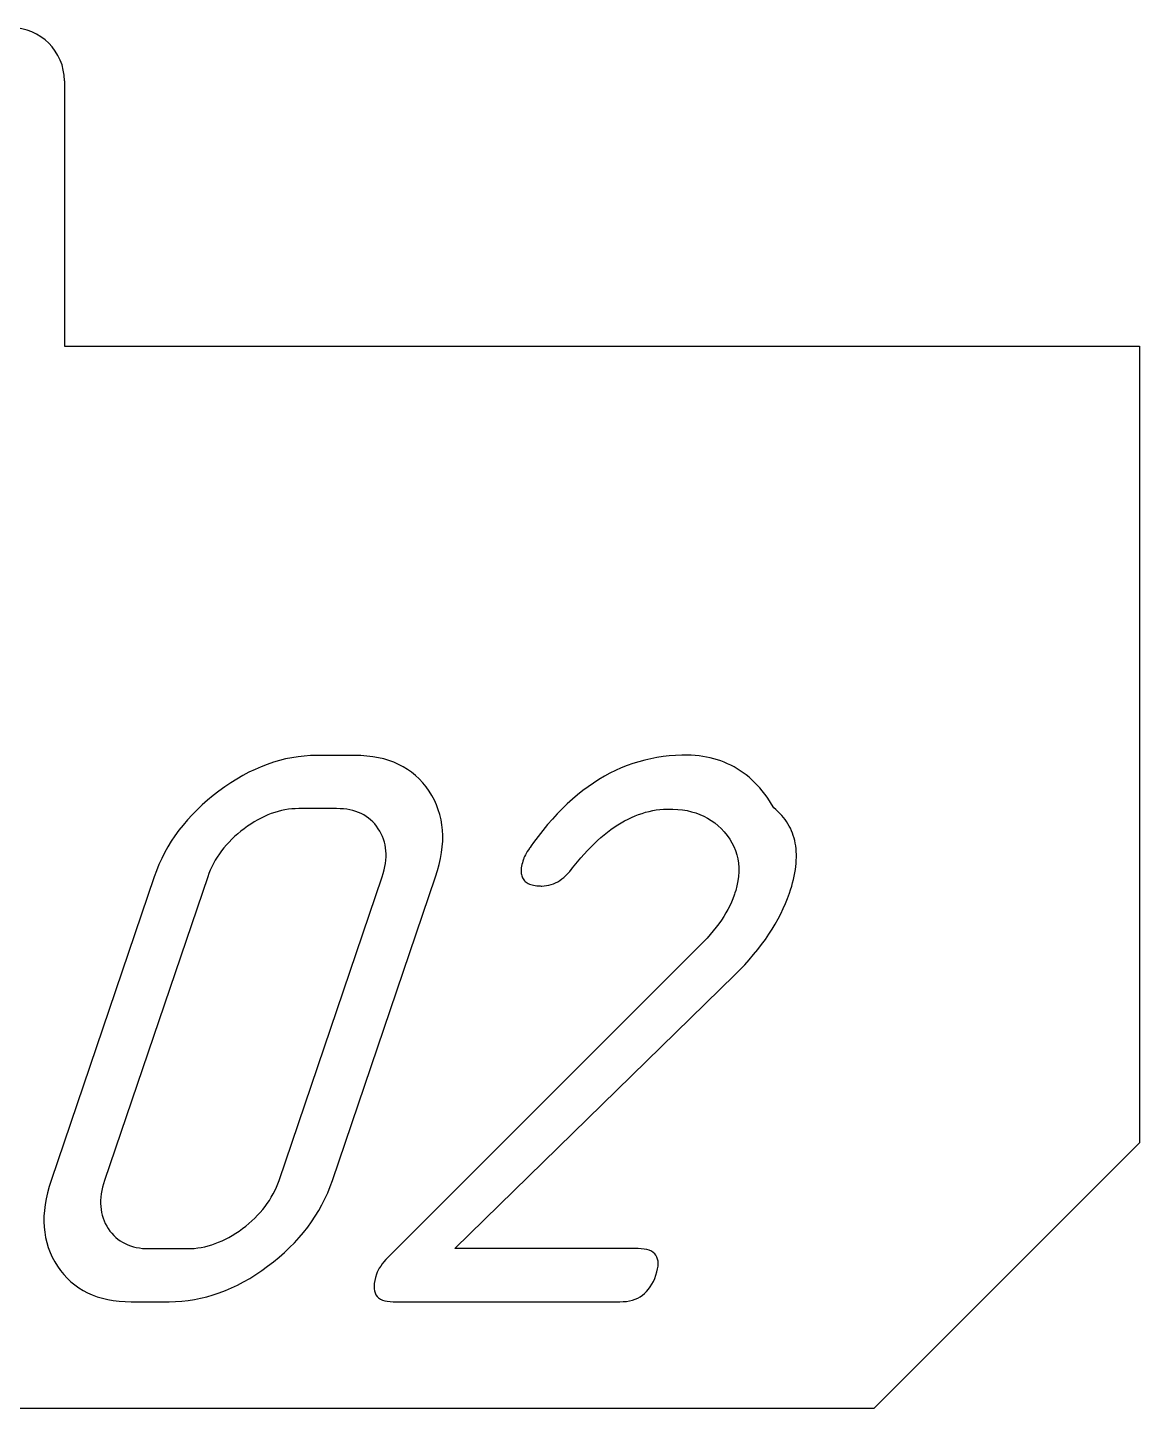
# Model space of a CAD drawing. Extents: x 14 to 1461, y -733 to -10.
# Drawn here: x 844.82 to 865.77, y -46.18 to -20.18 of the extents above; entities that cross this region are included whole.
import ezdxf

# ---------------------------------------------------------------- set-up
doc = ezdxf.new("R2010")
doc.units = 0

msp = doc.modelspace()

# ---------------------------------------------------------------- linework, layer by layer
at = {"layer": 'Cut', "color": 0}
for p, q in [((845.515309, -21.177653), (845.515309, -26.177643)), ((845.515309, -26.177643), (865.765268, -26.177643)), ((865.765268, -26.177643), (865.765268, -41.177613)), ((865.765268, -41.177613), (860.765278, -46.177603)), ((860.765278, -46.177603), (825.515349, -46.177603))]:
    msp.add_line(p, q, dxfattribs=at)
msp.add_arc((844.515311, -21.177653), 0.999998, 0, 90, dxfattribs=at)
at = {"layer": 'Mark', "color": 0}
for p, q in [((849.335931, -34.051563), (849.220903, -34.096046)), ((849.451337, -34.012313), (849.335931, -34.051563)), ((849.567122, -33.978297), (849.451337, -34.012313)), ((849.683286, -33.949514), (849.567122, -33.978297)), ((849.799828, -33.925964), (849.683286, -33.949514)), ((849.91675, -33.907647), (849.799828, -33.925964)), ((850.03405, -33.894564), (849.91675, -33.907647)), ((850.151729, -33.886714), (850.03405, -33.894564)), ((850.269788, -33.884097), (850.151729, -33.886714)), ((850.984072, -33.884097), (850.269788, -33.884097)), ((851.101538, -33.886708), (850.984072, -33.884097)), ((851.215015, -33.89454), (851.101538, -33.886708)), ((851.324503, -33.907594), (851.215015, -33.89454)), ((851.430001, -33.925869), (851.324503, -33.907594)), ((851.531509, -33.949366), (851.430001, -33.925869)), ((851.629028, -33.978085), (851.531509, -33.949366)), ((851.722558, -34.012025), (851.629028, -33.978085)), ((851.812098, -34.051187), (851.722558, -34.012025)), ((851.897648, -34.09557), (851.812098, -34.051187)), ((856.224059, -34.035831), (856.114212, -34.075141)), ((856.33516, -34.000861), (856.224059, -34.035831)), ((856.447513, -33.970233), (856.33516, -34.000861)), ((856.56112, -33.943945), (856.447513, -33.970233)), ((856.67598, -33.921999), (856.56112, -33.943945)), ((856.792092, -33.904394), (856.67598, -33.921999)), ((856.909458, -33.89113), (856.792092, -33.904394)), ((857.028077, -33.882206), (856.909458, -33.89113)), ((857.147949, -33.877624), (857.028077, -33.882206)), ((857.208355, -33.876961), (857.147949, -33.877624)), ((857.215619, -33.876954), (857.208355, -33.876961)), ((857.220409, -33.87696), (857.215619, -33.876954)), ((857.229974, -33.877001), (857.220409, -33.87696)), ((857.249045, -33.877197), (857.229974, -33.877001)), ((857.324526, -33.879515), (857.249045, -33.877197)), ((857.398724, -33.884287), (857.324526, -33.879515)), ((857.47164, -33.891513), (857.398724, -33.884287)), ((857.543273, -33.901194), (857.47164, -33.891513)), ((857.613624, -33.913329), (857.543273, -33.901194)), ((857.682692, -33.927918), (857.613624, -33.913329)), ((857.750477, -33.944961), (857.682692, -33.927918)), ((857.81698, -33.964459), (857.750477, -33.944961)), ((857.8822, -33.986411), (857.81698, -33.964459)), ((857.946138, -34.010818), (857.8822, -33.986411)), ((858.008793, -34.037678), (857.946138, -34.010818)), ((858.070166, -34.066993), (858.008793, -34.037678)), ((848.878095, -34.260896), (848.764583, -34.326312)), ((848.991985, -34.200713), (848.878095, -34.260896)), ((849.106255, -34.145763), (848.991985, -34.200713)), ((849.220903, -34.096046), (849.106255, -34.145763)), ((851.979209, -34.145174), (851.897648, -34.09557)), ((852.05678, -34.200001), (851.979209, -34.145174)), ((852.130362, -34.260048), (852.05678, -34.200001)), ((852.199954, -34.325318), (852.130362, -34.260048)), ((855.687353, -34.275793), (855.58377, -34.336809)), ((855.792188, -34.219119), (855.687353, -34.275793)), ((855.898276, -34.166785), (855.792188, -34.219119)), ((856.005617, -34.118793), (855.898276, -34.166785)), ((856.114212, -34.075141), (856.005617, -34.118793)), ((858.130256, -34.098762), (858.070166, -34.066993)), ((858.189063, -34.132985), (858.130256, -34.098762)), ((858.246588, -34.169663), (858.189063, -34.132985)), ((858.30283, -34.208795), (858.246588, -34.169663)), ((858.357789, -34.250381), (858.30283, -34.208795)), ((858.411466, -34.294421), (858.357789, -34.250381)), ((858.463861, -34.340916), (858.411466, -34.294421)), ((848.42632, -34.553962), (848.316384, -34.638773)), ((848.538696, -34.472845), (848.42632, -34.553962)), ((848.65145, -34.396962), (848.538696, -34.472845)), ((848.764583, -34.326312), (848.65145, -34.396962)), ((852.265557, -34.395809), (852.199954, -34.325318)), ((852.327171, -34.471521), (852.265557, -34.395809)), ((852.384794, -34.552455), (852.327171, -34.471521)), ((852.437425, -34.637096), (852.384794, -34.552455)), ((855.280542, -34.545902), (855.181973, -34.624282)), ((855.380365, -34.471863), (855.280542, -34.545902)), ((855.481441, -34.402165), (855.380365, -34.471863)), ((855.58377, -34.336809), (855.481441, -34.402165)), ((858.514973, -34.389865), (858.463861, -34.340916)), ((858.564802, -34.441268), (858.514973, -34.389865)), ((858.613349, -34.495125), (858.564802, -34.441268)), ((858.660613, -34.551437), (858.613349, -34.495125)), ((858.706594, -34.610203), (858.660613, -34.551437)), ((848.110011, -34.814868), (848.013573, -34.906151)), ((848.210948, -34.725742), (848.110011, -34.814868)), ((848.316384, -34.638773), (848.210948, -34.725742)), ((852.484059, -34.72393), (852.437425, -34.637096)), ((852.524696, -34.812955), (852.484059, -34.72393)), ((852.559337, -34.904174), (852.524696, -34.812955)), ((854.988592, -34.794064), (854.893781, -34.885467)), ((855.084656, -34.707002), (854.988592, -34.794064)), ((855.181973, -34.624282), (855.084656, -34.707002)), ((858.751293, -34.671423), (858.706594, -34.610203)), ((858.79471, -34.735098), (858.751293, -34.671423)), ((858.836843, -34.801226), (858.79471, -34.735098)), ((858.877694, -34.869809), (858.836843, -34.801226)), ((847.834198, -35.095189), (847.751259, -35.192944)), ((847.921636, -34.999592), (847.834198, -35.095189)), ((848.013573, -34.906151), (847.921636, -34.999592)), ((849.156341, -35.097324), (849.092509, -35.134342)), ((849.220271, -35.063266), (849.156341, -35.097324)), ((849.284298, -35.03217), (849.220271, -35.063266)), ((849.348424, -35.004036), (849.284298, -35.03217)), ((849.412646, -34.978863), (849.348424, -35.004036)), ((849.476967, -34.956652), (849.412646, -34.978863)), ((849.541385, -34.937402), (849.476967, -34.956652)), ((849.605901, -34.921114), (849.541385, -34.937402)), ((849.670514, -34.907787), (849.605901, -34.921114)), ((849.735225, -34.897422), (849.670514, -34.907787)), ((849.800034, -34.890018), (849.735225, -34.897422)), ((849.86494, -34.885576), (849.800034, -34.890018)), ((849.929944, -34.884095), (849.86494, -34.885576)), ((850.644229, -34.884095), (849.929944, -34.884095)), ((850.709479, -34.885571), (850.644229, -34.884095)), ((850.772558, -34.889999), (850.709479, -34.885571)), ((850.833464, -34.897379), (850.772558, -34.889999)), ((850.892198, -34.90771), (850.833464, -34.897379)), ((850.948761, -34.920994), (850.892198, -34.90771)), ((851.003151, -34.93723), (850.948761, -34.920994)), ((851.05537, -34.956417), (851.003151, -34.93723)), ((851.105416, -34.978556), (851.05537, -34.956417)), ((851.153291, -35.003648), (851.105416, -34.978556)), ((851.198994, -35.031691), (851.153291, -35.003648)), ((851.242524, -35.062686), (851.198994, -35.031691)), ((851.283883, -35.096633), (851.242524, -35.062686)), ((851.32307, -35.133532), (851.283883, -35.096633)), ((852.587981, -34.997585), (852.559337, -34.904174)), ((852.610628, -35.093188), (852.587981, -34.997585)), ((852.627279, -35.190984), (852.610628, -35.093188)), ((854.707919, -35.081296), (854.616868, -35.185722)), ((854.800224, -34.981211), (854.707919, -35.081296)), ((854.893781, -34.885467), (854.800224, -34.981211)), ((856.068109, -35.114993), (856.133336, -35.081057)), ((856.133336, -35.081057), (856.198818, -35.049912)), ((856.198818, -35.049912), (856.264556, -35.021555)), ((856.264556, -35.021555), (856.330549, -34.995987)), ((856.330549, -34.995987), (856.396797, -34.973209)), ((856.396797, -34.973209), (856.463301, -34.95322)), ((856.463301, -34.95322), (856.53006, -34.93602)), ((856.53006, -34.93602), (856.597075, -34.921609)), ((856.597075, -34.921609), (856.664346, -34.909987)), ((856.664346, -34.909987), (856.731872, -34.901155)), ((856.731872, -34.901155), (856.799653, -34.895112)), ((856.799653, -34.895112), (856.86769, -34.891858)), ((856.86769, -34.891858), (856.901804, -34.891277)), ((856.901804, -34.891277), (856.910342, -34.89124)), ((856.910342, -34.89124), (856.917175, -34.891242)), ((856.917175, -34.891242), (856.929102, -34.891302)), ((856.929102, -34.891302), (856.976346, -34.892263)), ((856.976346, -34.892263), (857.068615, -34.897645)), ((857.068615, -34.897645), (857.157925, -34.907639)), ((857.157925, -34.907639), (857.244275, -34.922246)), ((857.244275, -34.922246), (857.327665, -34.941466)), ((857.327665, -34.941466), (857.408095, -34.965299)), ((857.408095, -34.965299), (857.485566, -34.993744)), ((857.485566, -34.993744), (857.560077, -35.026802)), ((857.560077, -35.026802), (857.631628, -35.064473)), ((857.631628, -35.064473), (857.70022, -35.106757)), ((858.918096, -34.90351), (858.877694, -34.869809)), ((858.95649, -34.938278), (858.918096, -34.90351)), ((858.992875, -34.974111), (858.95649, -34.938278)), ((859.027251, -35.01101), (858.992875, -34.974111)), ((859.059619, -35.048974), (859.027251, -35.01101)), ((859.089978, -35.088005), (859.059619, -35.048974)), ((859.118329, -35.128102), (859.089978, -35.088005)), ((847.67282, -35.292855), (847.598881, -35.394924)), ((847.751259, -35.192944), (847.67282, -35.292855)), ((848.839392, -35.311132), (848.779753, -35.360257)), ((848.901598, -35.263168), (848.839392, -35.311132)), ((848.965138, -35.217265), (848.901598, -35.263168)), ((849.028774, -35.174323), (848.965138, -35.217265)), ((849.092509, -35.134342), (849.028774, -35.174323)), ((851.360084, -35.173383), (851.32307, -35.133532)), ((851.394927, -35.216186), (851.360084, -35.173383)), ((851.427598, -35.26194), (851.394927, -35.216186)), ((851.457492, -35.309765), (851.427598, -35.26194)), ((851.484005, -35.358779), (851.457492, -35.309765)), ((851.507136, -35.408982), (851.484005, -35.358779)), ((852.637933, -35.290972), (852.627279, -35.190984)), ((852.64259, -35.393153), (852.637933, -35.290972)), ((854.527069, -35.294489), (854.438524, -35.407597)), ((854.616868, -35.185722), (854.527069, -35.294489)), ((855.682114, -35.377176), (855.745808, -35.326506)), ((855.745808, -35.326506), (855.809757, -35.278625)), ((855.809757, -35.278625), (855.873962, -35.233533)), ((855.873962, -35.233533), (855.938422, -35.19123)), ((855.938422, -35.19123), (856.003138, -35.151717)), ((856.003138, -35.151717), (856.068109, -35.114993)), ((857.70022, -35.106757), (857.765852, -35.153654)), ((857.765852, -35.153654), (857.828524, -35.205163)), ((857.828524, -35.205163), (857.888237, -35.261285)), ((857.888237, -35.261285), (857.94499, -35.32202)), ((857.94499, -35.32202), (857.998903, -35.387858)), ((859.144672, -35.169265), (859.118329, -35.128102)), ((859.169006, -35.211493), (859.144672, -35.169265)), ((859.191331, -35.254788), (859.169006, -35.211493)), ((859.211648, -35.299148), (859.191331, -35.254788)), ((859.229957, -35.344575), (859.211648, -35.299148)), ((859.246257, -35.391067), (859.229957, -35.344575)), ((847.464501, -35.605533), (847.40406, -35.714074)), ((847.529441, -35.49915), (847.464501, -35.605533)), ((847.598881, -35.394924), (847.529441, -35.49915)), ((848.566877, -35.568355), (848.520077, -35.62328)), ((848.616244, -35.51459), (848.566877, -35.568355)), ((848.668179, -35.461986), (848.616244, -35.51459)), ((848.722682, -35.410541), (848.668179, -35.461986)), ((848.779753, -35.360257), (848.722682, -35.410541)), ((851.526886, -35.460374), (851.507136, -35.408982)), ((851.543255, -35.512954), (851.526886, -35.460374)), ((851.556242, -35.566724), (851.543255, -35.512954)), ((851.565848, -35.621682), (851.556242, -35.566724)), ((852.620581, -35.71285), (852.633914, -35.604092)), ((852.633914, -35.604092), (852.64125, -35.497526)), ((852.64125, -35.497526), (852.64259, -35.393153)), ((854.286585, -35.615981), (854.275879, -35.631375)), ((854.308055, -35.585398), (854.286585, -35.615981)), ((854.351231, -35.525046), (854.308055, -35.585398)), ((854.438524, -35.407597), (854.351231, -35.525046)), ((855.367477, -35.672365), (855.429894, -35.607749)), ((855.429894, -35.607749), (855.492566, -35.545922)), ((855.492566, -35.545922), (855.555493, -35.486884)), ((855.555493, -35.486884), (855.618676, -35.430635)), ((855.618676, -35.430635), (855.682114, -35.377176)), ((857.998903, -35.387858), (858.047764, -35.456898)), ((858.047764, -35.456898), (858.090563, -35.527747)), ((858.090563, -35.527747), (858.127301, -35.600406)), ((858.127301, -35.600406), (858.157977, -35.674875)), ((859.260548, -35.438625), (859.246257, -35.391067)), ((859.272832, -35.48725), (859.260548, -35.438625)), ((859.283106, -35.53694), (859.272832, -35.48725)), ((859.291372, -35.587696), (859.283106, -35.53694)), ((859.29763, -35.639518), (859.291372, -35.587696)), ((847.348119, -35.824771), (847.296678, -35.937626)), ((847.40406, -35.714074), (847.348119, -35.824771)), ((848.358558, -35.85458), (848.324598, -35.915305)), ((848.395086, -35.795015), (848.358558, -35.85458)), ((848.434182, -35.736609), (848.395086, -35.795015)), ((848.475846, -35.679365), (848.434182, -35.736609)), ((848.520077, -35.62328), (848.475846, -35.679365)), ((851.563158, -35.914307), (851.570459, -35.853404)), ((851.572073, -35.677829), (851.565848, -35.621682)), ((851.570459, -35.853404), (851.574378, -35.793691)), ((851.574916, -35.735166), (851.572073, -35.677829)), ((851.574378, -35.793691), (851.574916, -35.735166)), ((852.575926, -35.936943), (852.601252, -35.8238)), ((852.601252, -35.8238), (852.620581, -35.71285)), ((854.151922, -35.871211), (854.14211, -35.904443)), ((854.157461, -35.854138), (854.151922, -35.871211)), ((854.158911, -35.849822), (854.157461, -35.854138)), ((854.159577, -35.847858), (854.158911, -35.849822)), ((854.160114, -35.846291), (854.159577, -35.847858)), ((854.162346, -35.839968), (854.160114, -35.846291)), ((854.172635, -35.813742), (854.162346, -35.839968)), ((854.1851, -35.786029), (854.172635, -35.813742)), ((854.199741, -35.756828), (854.1851, -35.786029)), ((854.216558, -35.72614), (854.199741, -35.756828)), ((854.235551, -35.693964), (854.216558, -35.72614)), ((854.256721, -35.6603), (854.235551, -35.693964)), ((854.268121, -35.642911), (854.256721, -35.6603)), ((854.274026, -35.634076), (854.268121, -35.642911)), ((854.274399, -35.633521), (854.274026, -35.634076)), ((854.274586, -35.633243), (854.274399, -35.633521)), ((854.275879, -35.631375), (854.274586, -35.633243)), ((855.181761, -35.882948), (855.243411, -35.809965)), ((855.243411, -35.809965), (855.305316, -35.73977)), ((855.305316, -35.73977), (855.367477, -35.672365)), ((858.157977, -35.674875), (858.182592, -35.751154)), ((858.182592, -35.751154), (858.201144, -35.829243)), ((858.201144, -35.829243), (858.213635, -35.909141)), ((859.301879, -35.692406), (859.29763, -35.639518)), ((859.298791, -35.914617), (859.302576, -35.857465)), ((859.30412, -35.74636), (859.301879, -35.692406)), ((859.302576, -35.857465), (859.304352, -35.801379)), ((859.304352, -35.801379), (859.30412, -35.74636)), ((847.249736, -36.052638), (847.207294, -36.169807)), ((847.296678, -35.937626), (847.249736, -36.052638)), ((848.238124, -36.104441), (848.214435, -36.169807)), ((848.26438, -36.040236), (848.238124, -36.104441)), ((848.293205, -35.97719), (848.26438, -36.040236)), ((848.324598, -35.915305), (848.293205, -35.97719)), ((851.500142, -36.169807), (851.520968, -36.104149)), ((851.520968, -36.104149), (851.538413, -36.039679)), ((851.538413, -36.039679), (851.552476, -35.976399)), ((851.552476, -35.976399), (851.563158, -35.914307)), ((852.507283, -36.169807), (852.544603, -36.052279)), ((852.544603, -36.052279), (852.575926, -35.936943)), ((854.119713, -36.025191), (854.118327, -36.052332)), ((854.118327, -36.052332), (854.118627, -36.078255)), ((854.118627, -36.078255), (854.120612, -36.102959)), ((854.122784, -35.996831), (854.119713, -36.025191)), ((854.120612, -36.102959), (854.124282, -36.126445)), ((854.127541, -35.967254), (854.122784, -35.996831)), ((854.124282, -36.126445), (854.129638, -36.148713)), ((854.133982, -35.936458), (854.127541, -35.967254)), ((854.14211, -35.904443), (854.133982, -35.936458)), ((854.961525, -36.144915), (854.998064, -36.107987)), ((854.998064, -36.107987), (855.033869, -36.067879)), ((855.033869, -36.067879), (855.06894, -36.02459)), ((855.06894, -36.02459), (855.071107, -36.021779)), ((855.071107, -36.021779), (855.07219, -36.020369)), ((855.07219, -36.020369), (855.074488, -36.017381)), ((855.074488, -36.017381), (855.089765, -35.997653)), ((855.089765, -35.997653), (855.120366, -35.958721)), ((855.120366, -35.958721), (855.181761, -35.882948)), ((858.213635, -35.909141), (858.220065, -35.990849)), ((858.220432, -36.074367), (858.214738, -36.159695)), ((858.220065, -35.990849), (858.220432, -36.074367)), ((859.263567, -36.153883), (859.275385, -36.092468)), ((859.275385, -36.092468), (859.285196, -36.032118)), ((859.285196, -36.032118), (859.292997, -35.972834)), ((859.292997, -35.972834), (859.298791, -35.914617)), ((847.207294, -36.169807), (845.265333, -41.884081)), ((848.214435, -36.169807), (846.272474, -41.884081)), ((849.558182, -41.884081), (851.500142, -36.169807)), ((850.565323, -41.884081), (852.507283, -36.169807)), ((854.129638, -36.148713), (854.136679, -36.169763)), ((854.136679, -36.169763), (854.145406, -36.189594)), ((854.145406, -36.189594), (854.155817, -36.208207)), ((854.155817, -36.208207), (854.167915, -36.225601)), ((854.167915, -36.225601), (854.181697, -36.241778)), ((854.181697, -36.241778), (854.197165, -36.256736)), ((854.197165, -36.256736), (854.214319, -36.270476)), ((854.214319, -36.270476), (854.233157, -36.282997)), ((854.233157, -36.282997), (854.253681, -36.2943)), ((854.253681, -36.2943), (854.275891, -36.304385)), ((854.275891, -36.304385), (854.299786, -36.313252)), ((854.299786, -36.313252), (854.325366, -36.3209)), ((854.325366, -36.3209), (854.352632, -36.32733)), ((854.352632, -36.32733), (854.381583, -36.332541)), ((854.381583, -36.332541), (854.412219, -36.336535)), ((854.412219, -36.336535), (854.444541, -36.33931)), ((854.444541, -36.33931), (854.478548, -36.340866)), ((854.478548, -36.340866), (854.496183, -36.341188)), ((854.496183, -36.341188), (854.505159, -36.341235)), ((854.505159, -36.341235), (854.511165, -36.341215)), ((854.511165, -36.341215), (854.555776, -36.339272)), ((854.555776, -36.339272), (854.599653, -36.334148)), ((854.599653, -36.334148), (854.642797, -36.325843)), ((854.642797, -36.325843), (854.685206, -36.314359)), ((854.685206, -36.314359), (854.726882, -36.299694)), ((854.726882, -36.299694), (854.767824, -36.281848)), ((854.767824, -36.281848), (854.808032, -36.260822)), ((854.808032, -36.260822), (854.847506, -36.236616)), ((854.847506, -36.236616), (854.886246, -36.209229)), ((854.886246, -36.209229), (854.924253, -36.178662)), ((854.924253, -36.178662), (854.961525, -36.144915)), ((858.185165, -36.33578), (858.161285, -36.426537)), ((858.202982, -36.246833), (858.185165, -36.33578)), ((858.214738, -36.159695), (858.202982, -36.246833)), ((859.196207, -36.410204), (859.21606, -36.344525)), ((859.21606, -36.344525), (859.233904, -36.279912)), ((859.233904, -36.279912), (859.249739, -36.216364)), ((859.249739, -36.216364), (859.263567, -36.153883)), ((858.080022, -36.647471), (858.048569, -36.714627)), ((858.108292, -36.580355), (858.080022, -36.647471)), ((858.133379, -36.513278), (858.108292, -36.580355)), ((858.139398, -36.495793), (858.133379, -36.513278)), ((858.147073, -36.472595), (858.139398, -36.495793)), ((858.161285, -36.426537), (858.147073, -36.472595)), ((859.100512, -36.670992), (859.139376, -36.574037)), ((859.139376, -36.574037), (859.174346, -36.476949)), ((859.174346, -36.476949), (859.196207, -36.410204)), ((857.935116, -36.916333), (857.890934, -36.983648)), ((857.976117, -36.849058), (857.935116, -36.916333)), ((858.013934, -36.781823), (857.976117, -36.849058)), ((858.048569, -36.714627), (858.013934, -36.781823)), ((858.960551, -36.961061), (859.0111, -36.864504)), ((859.0111, -36.864504), (859.057753, -36.767814)), ((859.057753, -36.767814), (859.100512, -36.670992)), ((857.79302, -37.118397), (857.739289, -37.185831)), ((857.843568, -37.051003), (857.79302, -37.118397)), ((857.890934, -36.983648), (857.843568, -37.051003)), ((858.785535, -37.249939), (858.847769, -37.153779)), ((858.847769, -37.153779), (858.906107, -37.057486)), ((858.906107, -37.057486), (858.960551, -36.961061)), ((857.559002, -37.388372), (857.492541, -37.455965)), ((857.62228, -37.320819), (857.559002, -37.388372)), ((857.682376, -37.253305), (857.62228, -37.320819)), ((857.739289, -37.185831), (857.682376, -37.253305)), ((858.649383, -37.441861), (858.719407, -37.345966)), ((858.719407, -37.345966), (858.785535, -37.249939)), ((857.492541, -37.455965), (851.613646, -43.331958)), ((858.415944, -37.72875), (858.497652, -37.633252)), ((858.497652, -37.633252), (858.575465, -37.537623)), ((858.575465, -37.537623), (858.649383, -37.441861)), ((858.14745, -38.014446), (858.240843, -37.919346)), ((858.240843, -37.919346), (858.330341, -37.824114)), ((858.330341, -37.824114), (858.415944, -37.72875)), ((852.871233, -43.169793), (858.14745, -38.014446)), ((845.196713, -42.116768), (845.171353, -42.229836)), ((845.22804, -42.001516), (845.196713, -42.116768)), ((845.265333, -41.884081), (845.22804, -42.001516)), ((846.220066, -42.077417), (846.209308, -42.13949)), ((846.23418, -42.014158), (846.220066, -42.077417)), ((846.251649, -41.949713), (846.23418, -42.014158)), ((846.272474, -41.884081), (846.251649, -41.949713)), ((849.447283, -42.140488), (849.47884, -42.078208)), ((849.47884, -42.078208), (849.507843, -42.014714)), ((849.507843, -42.014714), (849.53429, -41.950005)), ((849.53429, -41.950005), (849.558182, -41.884081)), ((850.423917, -42.230807), (850.475541, -42.11745)), ((850.475541, -42.11745), (850.522676, -42.001875)), ((850.522676, -42.001875), (850.565323, -41.884081)), ((845.151958, -42.340721), (845.13853, -42.449422)), ((845.171353, -42.229836), (845.151958, -42.340721)), ((846.197859, -42.260077), (846.197168, -42.318591)), ((846.197168, -42.318591), (846.199832, -42.375919)), ((846.201906, -42.200377), (846.197859, -42.260077)), ((846.199832, -42.375919), (846.205852, -42.43206)), ((846.209308, -42.13949), (846.201906, -42.200377)), ((849.251168, -42.433657), (849.295501, -42.377453)), ((849.295501, -42.377453), (849.337279, -42.320035)), ((849.337279, -42.320035), (849.376502, -42.261401)), ((849.376502, -42.261401), (849.41317, -42.201552)), ((849.41317, -42.201552), (849.447283, -42.140488)), ((850.3072, -42.450864), (850.367803, -42.341945)), ((850.367803, -42.341945), (850.423917, -42.230807)), ((845.131068, -42.555941), (845.129572, -42.660276)), ((845.13853, -42.449422), (845.131068, -42.555941)), ((846.205852, -42.43206), (846.215228, -42.487016)), ((846.215228, -42.487016), (846.227959, -42.540785)), ((846.227959, -42.540785), (846.244046, -42.593368)), ((846.244046, -42.593368), (846.263488, -42.644764)), ((849.048282, -42.646323), (849.102836, -42.594979)), ((849.102836, -42.594979), (849.154835, -42.54242)), ((849.154835, -42.54242), (849.204279, -42.488646)), ((849.204279, -42.488646), (849.251168, -42.433657)), ((850.172527, -42.662047), (850.242108, -42.557565)), ((850.242108, -42.557565), (850.3072, -42.450864)), ((845.129572, -42.660276), (845.134042, -42.762427)), ((845.134042, -42.762427), (845.144478, -42.862396)), ((845.144478, -42.862396), (845.160881, -42.960181)), ((846.263488, -42.644764), (846.286286, -42.694974)), ((846.286286, -42.694974), (846.31244, -42.743998)), ((846.31244, -42.743998), (846.341949, -42.791836)), ((846.341949, -42.791836), (846.374204, -42.837604)), ((846.374204, -42.837604), (846.408592, -42.88042)), ((846.408592, -42.88042), (846.445114, -42.920282)), ((848.677919, -42.921093), (848.741904, -42.881359)), ((848.741904, -42.881359), (848.805693, -42.838683)), ((848.805693, -42.838683), (848.869288, -42.793064)), ((848.869288, -42.793064), (848.931508, -42.745365)), ((848.931508, -42.745365), (848.991172, -42.696451)), ((848.991172, -42.696451), (849.048282, -42.646323)), ((849.936849, -42.962182), (850.019898, -42.864356)), ((850.019898, -42.864356), (850.098457, -42.764311)), ((850.098457, -42.764311), (850.172527, -42.662047)), ((845.160881, -42.960181), (845.183249, -43.055783)), ((845.183249, -43.055783), (845.211584, -43.149201)), ((845.211584, -43.149201), (845.245885, -43.240436)), ((846.445114, -42.920282), (846.48377, -42.957192)), ((846.48377, -42.957192), (846.524561, -42.991149)), ((846.524561, -42.991149), (846.567485, -43.022153)), ((846.567485, -43.022153), (846.612544, -43.050205)), ((846.612544, -43.050205), (846.659736, -43.075304)), ((846.659736, -43.075304), (846.709063, -43.097449)), ((846.709063, -43.097449), (846.760523, -43.116643)), ((846.760523, -43.116643), (846.814118, -43.132883)), ((846.814118, -43.132883), (846.869847, -43.14617)), ((846.869847, -43.14617), (846.927709, -43.156505)), ((846.927709, -43.156505), (846.987706, -43.163887)), ((847.961227, -43.163906), (848.027355, -43.156548)), ((848.027355, -43.156548), (848.093289, -43.146247)), ((848.093289, -43.146247), (848.159027, -43.133003)), ((848.159027, -43.133003), (848.224571, -43.116815)), ((848.224571, -43.116815), (848.289919, -43.097684)), ((848.289919, -43.097684), (848.355073, -43.07561)), ((848.355073, -43.07561), (848.420032, -43.050593)), ((848.420032, -43.050593), (848.484796, -43.022633)), ((848.484796, -43.022633), (848.549365, -42.991729)), ((848.549365, -42.991729), (848.61374, -42.957883)), ((848.61374, -42.957883), (848.677919, -42.921093)), ((849.660769, -43.242349), (849.757285, -43.151179)), ((849.757285, -43.151179), (849.849312, -43.05779)), ((849.849312, -43.05779), (849.936849, -42.962182)), ((845.245885, -43.240436), (845.286152, -43.329488)), ((845.286152, -43.329488), (845.332386, -43.416357)), ((845.332386, -43.416357), (845.384585, -43.501042)), ((846.987706, -43.163887), (847.049837, -43.168316)), ((847.049837, -43.168316), (847.114102, -43.169793)), ((847.114102, -43.169793), (847.828386, -43.169793)), ((847.828386, -43.169793), (847.894904, -43.168321)), ((847.894904, -43.168321), (847.961227, -43.163906)), ((849.344287, -43.502549), (849.45427, -43.418034)), ((849.45427, -43.418034), (849.559764, -43.331301)), ((849.559764, -43.331301), (849.660769, -43.242349)), ((851.535654, -43.417567), (851.502449, -43.458745)), ((851.57272, -43.375305), (851.535654, -43.417567)), ((851.613646, -43.331958), (851.57272, -43.375305)), ((856.321226, -43.169793), (852.871233, -43.169793)), ((856.381974, -43.171746), (856.321226, -43.169793)), ((856.437433, -43.177605), (856.381974, -43.171746)), ((856.487603, -43.187371), (856.437433, -43.177605)), ((856.532484, -43.201043), (856.487603, -43.187371)), ((856.572076, -43.218621), (856.532484, -43.201043)), ((856.606378, -43.240105), (856.572076, -43.218621)), ((856.635392, -43.265496), (856.606378, -43.240105)), ((856.659116, -43.294792), (856.635392, -43.265496)), ((856.677551, -43.327996), (856.659116, -43.294792)), ((856.690697, -43.365105), (856.677551, -43.327996)), ((856.698554, -43.40612), (856.690697, -43.365105)), ((856.701122, -43.451042), (856.698554, -43.40612)), ((845.384585, -43.501042), (845.441747, -43.582023)), ((845.441747, -43.582023), (845.502869, -43.65778)), ((845.502869, -43.65778), (845.567949, -43.728312)), ((849.005491, -43.729307), (849.118893, -43.658934)), ((849.118893, -43.658934), (849.231825, -43.583348)), ((849.231825, -43.583348), (849.344287, -43.502549)), ((851.394339, -43.648363), (851.374802, -43.711505)), ((851.408239, -43.612609), (851.394339, -43.648363)), ((851.426, -43.57577), (851.408239, -43.612609)), ((851.447622, -43.537846), (851.426, -43.57577)), ((851.473105, -43.498838), (851.447622, -43.537846)), ((851.502449, -43.458745), (851.473105, -43.498838)), ((856.635938, -43.730339), (856.658502, -43.669792)), ((856.658502, -43.669792), (856.677091, -43.609245)), ((856.677091, -43.609245), (856.690391, -43.552604)), ((856.690391, -43.552604), (856.698401, -43.49987)), ((856.698401, -43.49987), (856.701122, -43.451042)), ((845.567949, -43.728312), (845.636988, -43.79362)), ((845.636988, -43.79362), (845.709986, -43.853703)), ((845.709986, -43.853703), (845.786943, -43.908561)), ((845.786943, -43.908561), (845.867859, -43.958194)), ((848.547189, -43.958671), (848.662469, -43.909149)), ((848.662469, -43.909149), (848.777279, -43.854415)), ((848.777279, -43.854415), (848.89162, -43.794467)), ((848.89162, -43.794467), (849.005491, -43.729307)), ((851.351435, -43.825567), (851.347603, -43.876488)), ((851.347603, -43.876488), (851.349007, -43.923335)), ((851.349007, -43.923335), (851.355646, -43.966108)), ((851.360501, -43.770573), (851.351435, -43.825567)), ((851.374802, -43.711505), (851.360501, -43.770573)), ((856.483606, -43.974479), (856.51934, -43.933463)), ((856.51934, -43.933463), (856.552441, -43.888541)), ((856.552441, -43.888541), (856.582908, -43.839713)), ((856.582908, -43.839713), (856.61074, -43.786979)), ((856.61074, -43.786979), (856.635938, -43.730339)), ((845.867859, -43.958194), (845.952734, -44.002604)), ((845.952734, -44.002604), (846.041568, -44.041788)), ((846.041568, -44.041788), (846.134361, -44.075748)), ((846.134361, -44.075748), (846.231114, -44.104483)), ((846.231114, -44.104483), (846.331825, -44.127994)), ((846.331825, -44.127994), (846.436495, -44.14628)), ((846.436495, -44.14628), (846.545124, -44.159342)), ((846.545124, -44.159342), (846.657712, -44.167178)), ((846.657712, -44.167178), (846.774259, -44.169791)), ((846.774259, -44.169791), (847.488543, -44.169791)), ((847.488543, -44.169791), (847.608049, -44.167184)), ((847.608049, -44.167184), (847.727085, -44.159365)), ((847.727085, -44.159365), (847.845651, -44.146333)), ((847.845651, -44.146333), (847.963748, -44.128088)), ((847.963748, -44.128088), (848.081375, -44.10463)), ((848.081375, -44.10463), (848.198533, -44.07596)), ((848.198533, -44.07596), (848.315221, -44.042076)), ((848.315221, -44.042076), (848.43144, -44.00298)), ((848.43144, -44.00298), (848.547189, -43.958671)), ((851.355646, -43.966108), (851.36752, -44.004808)), ((851.36752, -44.004808), (851.384629, -44.039434)), ((851.384629, -44.039434), (851.406973, -44.069986)), ((851.406973, -44.069986), (851.434552, -44.096465)), ((851.434552, -44.096465), (851.467366, -44.11887)), ((851.467366, -44.11887), (851.505416, -44.137202)), ((851.505416, -44.137202), (851.5487, -44.151459)), ((851.5487, -44.151459), (851.597219, -44.161643)), ((851.597219, -44.161643), (851.650974, -44.167754)), ((851.650974, -44.167754), (851.709963, -44.169791)), ((851.709963, -44.169791), (855.981383, -44.169791)), ((855.981383, -44.169791), (856.043459, -44.167838)), ((856.043459, -44.167838), (856.102901, -44.161978)), ((856.102901, -44.161978), (856.159708, -44.152213)), ((856.159708, -44.152213), (856.213881, -44.138541)), ((856.213881, -44.138541), (856.265421, -44.120963)), ((856.265421, -44.120963), (856.314326, -44.099478)), ((856.314326, -44.099478), (856.360597, -44.074088)), ((856.360597, -44.074088), (856.404234, -44.044791)), ((856.404234, -44.044791), (856.445237, -44.011588)), ((856.445237, -44.011588), (856.483606, -43.974479))]:
    msp.add_line(p, q, dxfattribs=at)

doc.saveas('drawing.dxf')
